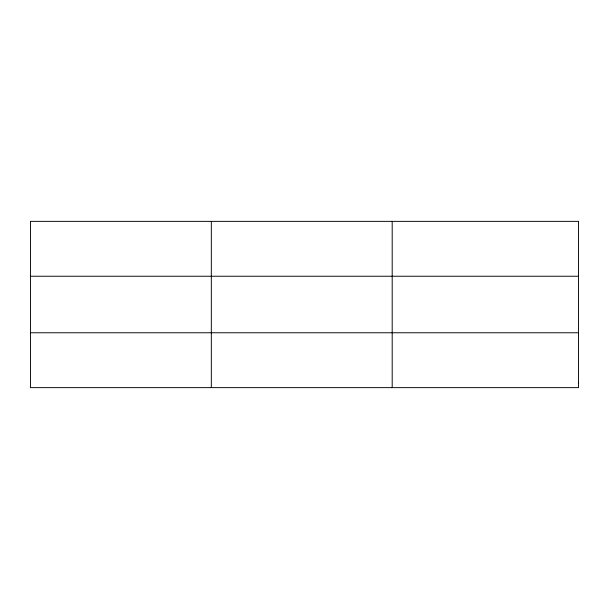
<?xml version="1.0" encoding="UTF-8"?>
<svg xmlns="http://www.w3.org/2000/svg" width="609" height="609" viewBox="0 0 609 609"><rect width="100%" height="100%" fill="white"/><g stroke="black" fill="none" stroke-linecap="round" stroke-linejoin="round"><path stroke-width="0.91" d="M211.323 387.636L211.323 221.364M392.196 387.636L392.196 221.364M30.45 276.235L578.55 276.235M30.45 332.765L578.55 332.765M578.55 383.069L578.55 387.636L30.45 387.636L30.45 221.364L578.55 221.364L578.55 383.069"/></g></svg>
